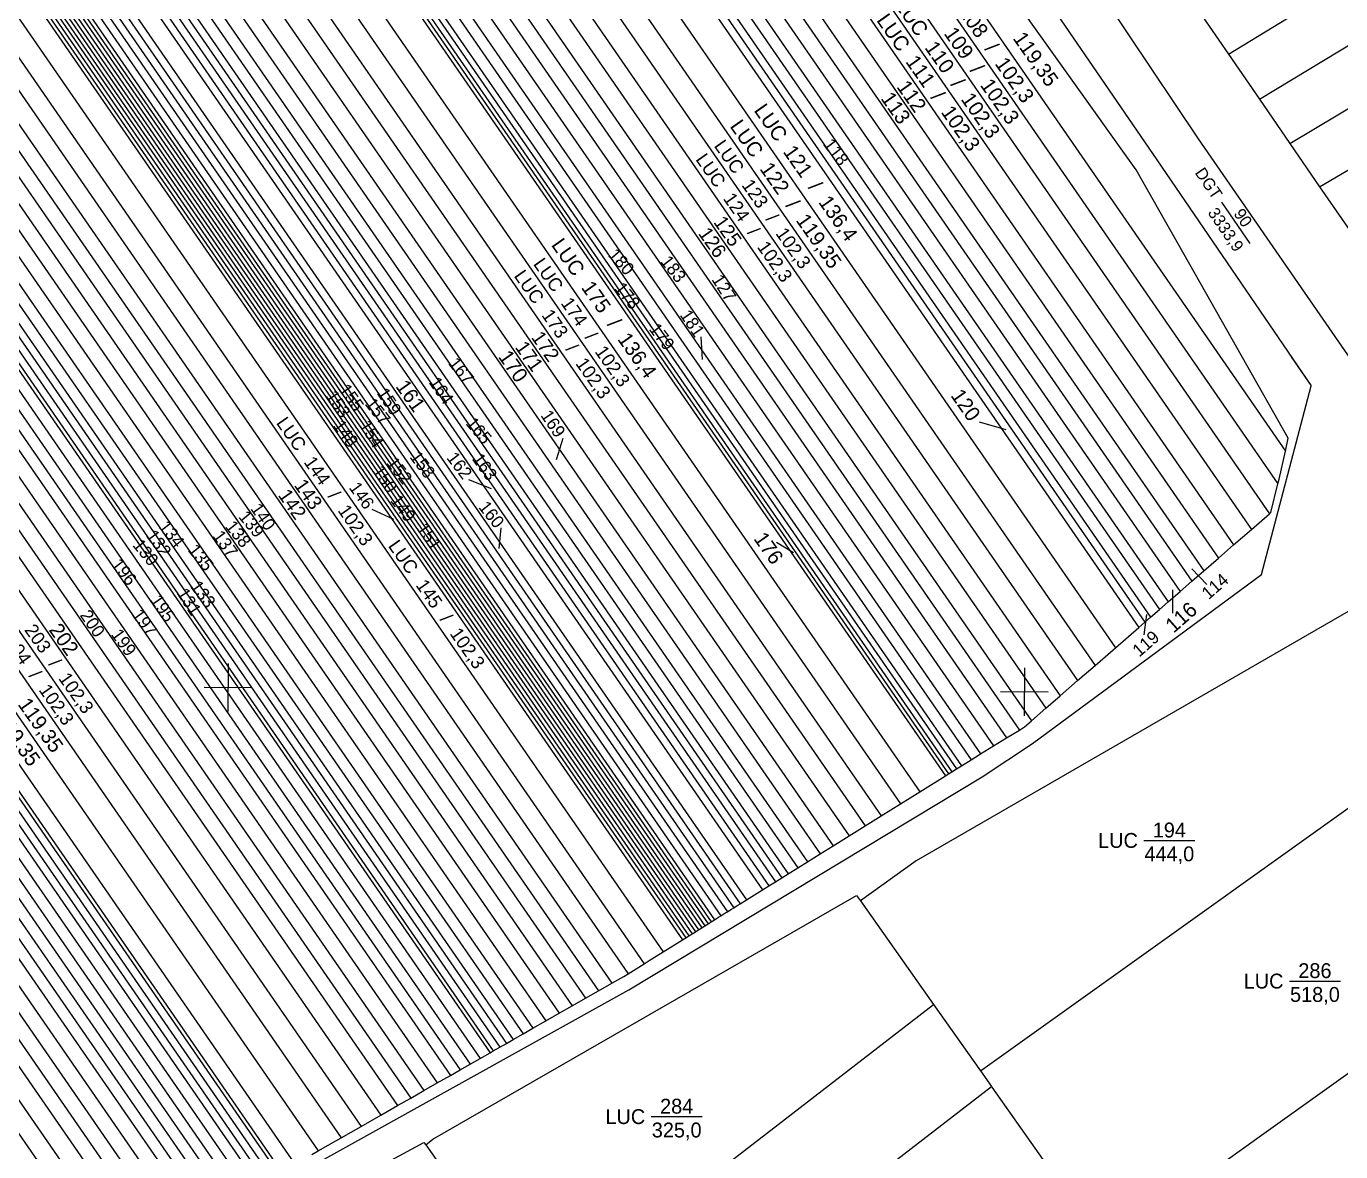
# Model space of a CAD drawing. Header units: metres. Extents: x 591850 to 11787374, y 2319432 to 2388242.
# Drawn here: x 11787070.8 to 11787159.1, y 2387908.8 to 2387984.4 of the extents above; entities that cross this region are included whole.
import ezdxf
from ezdxf.enums import TextEntityAlignment as Align

# ---------------------------------------------------------------- set-up
doc = ezdxf.new("R2010")
doc.units = ezdxf.units.M
for name, color, linetype in [('FeatureAttribs', 7, 'Continuous'), ('Level 10', 7, 'Continuous'), ('Level 13', 7, 'Continuous'), ('Level 22', 7, 'Continuous'), ('Level 6', 7, 'Continuous'), ('Level 63', 7, 'Continuous')]:
    doc.layers.add(name, color=color, linetype=linetype)

# ---------------------------------------------------------------- blocks, each defined once
blk = doc.blocks.new('FEATURE')

msp = doc.modelspace()

# ---------------------------------------------------------------- linework, layer by layer
at = {"layer": 'Level 10', "color": 7}
for points in [[(11786971.084, 2388114.699), (11787063.431, 2387982.313), (11787107.463, 2387918.572)], [(11786965.982, 2388111.003), (11787058.008, 2387978.991), (11787101.93, 2387915.41)], [(11787151.569, 2387982.513), (11787216.728, 2388022.212)], [(11787153.649, 2387979.488), (11787219.039, 2388019.002)], [(11787155.696, 2387976.51), (11787221.378, 2388015.751)], [(11787115.188, 2388014.031), (11787155.391, 2387955.835)], [(11787113.781, 2388013.168), (11787154.895, 2387953.652)], [(11787112.404, 2388012.324), (11787154.329, 2387951.634)], [(11787157.697, 2387973.602), (11787223.761, 2388012.439)], [(11787111.041, 2388011.489), (11787153.116, 2387950.583)], [(11787109.684, 2388010.656), (11787151.909, 2387949.532)], [(11787107.434, 2388009.274), (11787149.908, 2387947.789)], [(11787108.558, 2388009.963), (11787150.908, 2387948.658)], [(11787106.537, 2388008.722), (11787149.11, 2387947.096)], [(11787104.745, 2388007.632), (11787147.518, 2387945.715)], [(11787105.641, 2388008.176), (11787148.311, 2387946.407)], [(11787102.968, 2388006.538), (11787145.937, 2387944.337)], [(11787103.412, 2388006.811), (11787146.332, 2387944.68)], [(11787104.077, 2388007.223), (11787146.926, 2387945.195)], [(11787102.524, 2388006.266), (11787145.543, 2387943.994)], [(11787100.752, 2388005.185), (11787143.968, 2387942.627)], [(11787099.21, 2388004.24), (11787142.597, 2387941.434)], [(11787097.893, 2388003.433), (11787141.425, 2387940.418)], [(11787096.589, 2388002.633), (11787140.258, 2387939.403)], [(11787094.405, 2388001.292), (11787138.325, 2387937.715)], [(11787095.491, 2388001.96), (11787139.289, 2387938.559)], [(11787093.537, 2388000.76), (11787137.513, 2387937.101)], [(11787091.796, 2387999.692), (11787135.776, 2387936.041)], [(11787092.67, 2388000.228), (11787136.644, 2387936.572)], [(11787090.285, 2387998.765), (11787134.263, 2387935.103)], [(11787090.935, 2387999.164), (11787134.909, 2387935.508)], [(11787088.549, 2387997.703), (11787132.54, 2387934.023)], [(11787088.767, 2387997.834), (11787132.756, 2387934.157)], [(11787088.984, 2387997.967), (11787132.972, 2387934.291)], [(11787089.309, 2387998.167), (11787133.29, 2387934.501)], [(11787089.634, 2387998.366), (11787133.615, 2387934.701)], [(11787086.814, 2387996.641), (11787130.811, 2387932.952)], [(11787085.513, 2387995.844), (11787129.519, 2387932.142)], [(11787083.129, 2387994.384), (11787127.149, 2387930.662)], [(11787084.212, 2387995.049), (11787128.227, 2387931.334)], [(11787089.943, 2387908.568), (11787090.37, 2387908.814), (11787091.06, 2387909.208), (11787091.927, 2387909.707), (11787093.264, 2387910.469), (11787094.6, 2387911.229), (11787095.71, 2387911.867), (11787096.602, 2387912.37), (11787097.49, 2387912.879), (11787098.377, 2387913.389), (11787099.265, 2387913.896), (11787099.932, 2387914.273), (11787100.597, 2387914.655), (11787101.265, 2387915.03), (11787101.93, 2387915.41), (11787102.151, 2387915.538), (11787102.593, 2387915.793), (11787103.036, 2387916.046), (11787103.482, 2387916.295), (11787104.17, 2387916.692), (11787104.807, 2387917.059), (11787105.693, 2387917.563), (11787106.577, 2387918.07), (11787107.463, 2387918.572), (11787108.347, 2387919.077), (11787109.233, 2387919.58), (11787110.117, 2387920.084), (11787110.915, 2387920.533), (11787111.212, 2387920.727), (11787112.289, 2387921.395), (11787112.623, 2387921.605), (11787113.579, 2387922.202), (11787114.502, 2387922.774), (11787114.874, 2387923.003), (11787115.089, 2387923.137), (11787115.304, 2387923.271), (11787115.52, 2387923.405), (11787115.735, 2387923.539), (11787115.948, 2387923.676), (11787116.161, 2387923.814), (11787116.376, 2387923.948), (11787116.592, 2387924.082), (11787116.807, 2387924.216), (11787117.023, 2387924.35), (11787117.295, 2387924.514), (11787117.454, 2387924.617), (11787117.725, 2387924.791), (11787117.885, 2387924.886), (11787118.047, 2387924.989), (11787118.155, 2387925.058), (11787118.316, 2387925.154), (11787118.477, 2387925.255), (11787118.584, 2387925.325), (11787118.746, 2387925.423), (11787119.174, 2387925.695), (11787120.252, 2387926.366), (11787120.683, 2387926.633), (11787121.116, 2387926.899), (11787121.545, 2387927.171), (11787121.976, 2387927.439), (11787122.623, 2387927.841), (11787123.267, 2387928.247), (11787124.13, 2387928.783), (11787124.99, 2387929.323), (11787126.069, 2387929.993), (11787127.149, 2387930.662), (11787128.227, 2387931.334), (11787129.519, 2387932.142), (11787130.811, 2387932.952), (11787132.54, 2387934.023), (11787132.756, 2387934.157), (11787132.972, 2387934.291), (11787133.29, 2387934.501), (11787133.615, 2387934.701), (11787134.263, 2387935.103), (11787134.909, 2387935.508), (11787135.776, 2387936.041), (11787136.644, 2387936.572), (11787137.513, 2387937.101), (11787137.865, 2387937.32), (11787138.325, 2387937.715), (11787139.289, 2387938.559), (11787140.258, 2387939.403), (11787141.425, 2387940.418), (11787142.597, 2387941.434), (11787143.968, 2387942.627), (11787145.543, 2387943.994), (11787145.937, 2387944.337), (11787146.332, 2387944.68), (11787146.926, 2387945.195), (11787147.518, 2387945.715), (11787148.311, 2387946.407), (11787149.11, 2387947.096), (11787149.908, 2387947.789), (11787150.908, 2387948.658), (11787151.909, 2387949.532), (11787153.116, 2387950.583), (11787154.329, 2387951.634), (11787154.419, 2387951.71), (11787154.895, 2387953.652), (11787154.969, 2387953.95), (11787155.391, 2387955.835), (11787155.581, 2387956.711), (11787149.739, 2387967.026), (11787145.361, 2387974.739), (11787131.233, 2387994.554)], [(11787082.047, 2387993.718), (11787126.069, 2387929.993)], [(11787080.095, 2387992.526), (11787124.13, 2387928.783)], [(11787080.963, 2387993.056), (11787124.99, 2387929.323)], [(11787078.579, 2387991.597), (11787122.623, 2387927.841)], [(11787079.229, 2387991.995), (11787123.267, 2387928.247)], [(11787077.065, 2387990.667), (11787121.116, 2387926.899)], [(11787077.498, 2387990.932), (11787121.545, 2387927.171)], [(11787077.93, 2387991.198), (11787121.976, 2387927.439)], [(11787076.197, 2387990.138), (11787120.252, 2387926.366)], [(11787076.63, 2387990.403), (11787120.683, 2387926.633)], [(11787074.249, 2387988.943), (11787118.316, 2387925.154)], [(11787074.682, 2387989.209), (11787118.746, 2387925.423)], [(11787075.117, 2387989.471), (11787119.174, 2387925.695)], [(11787072.734, 2387988.015), (11787116.807, 2387924.216)], [(11787072.951, 2387988.148), (11787117.023, 2387924.35)], [(11787073.384, 2387988.412), (11787117.454, 2387924.617)], [(11787073.817, 2387988.677), (11787117.885, 2387924.886)], [(11787071.438, 2387987.216), (11787115.52, 2387923.405)], [(11787071.654, 2387987.35), (11787115.735, 2387923.539)], [(11787071.869, 2387987.484), (11787115.948, 2387923.676)], [(11787072.085, 2387987.617), (11787116.161, 2387923.814)], [(11787072.301, 2387987.75), (11787116.376, 2387923.948)], [(11787072.518, 2387987.883), (11787116.592, 2387924.082)], [(11787070.789, 2387986.819), (11787114.874, 2387923.003)], [(11787071.006, 2387986.95), (11787115.089, 2387923.137)], [(11787071.223, 2387987.082), (11787115.304, 2387923.271)], [(11787148.965, 2387986.298), (11787151.569, 2387982.513)], [(11787069.489, 2387986.026), (11787113.579, 2387922.202)], [(11787067.113, 2387984.563), (11787111.212, 2387920.727)], [(11787068.188, 2387985.234), (11787112.289, 2387921.395)], [(11787066.028, 2387983.904), (11787110.117, 2387920.084)], [(11787064.296, 2387982.844), (11787108.347, 2387919.077)], [(11787065.162, 2387983.375), (11787109.233, 2387919.58)], [(11787151.569, 2387982.513), (11787153.649, 2387979.488)], [(11787061.697, 2387981.251), (11787105.693, 2387917.563)], [(11787062.564, 2387981.781), (11787106.577, 2387918.07)], [(11787060.153, 2387980.305), (11787104.17, 2387916.692)], [(11787060.829, 2387980.72), (11787104.807, 2387917.059)], [(11787058.662, 2387979.386), (11787102.593, 2387915.793)], [(11787059.096, 2387979.652), (11787103.036, 2387916.046)], [(11787059.53, 2387979.918), (11787103.482, 2387916.295)], [(11787153.649, 2387979.488), (11787155.696, 2387976.51)], [(11787057.356, 2387978.591), (11787101.265, 2387915.03)], [(11787058.226, 2387979.122), (11787102.151, 2387915.538)], [(11787055.401, 2387977.391), (11787099.265, 2387913.896)], [(11787056.054, 2387977.79), (11787099.932, 2387914.273)], [(11787056.705, 2387978.191), (11787100.597, 2387914.655)], [(11787054.53, 2387976.86), (11787098.377, 2387913.389)], [(11787155.696, 2387976.51), (11787157.697, 2387973.602)], [(11787052.79, 2387975.792), (11787096.602, 2387912.37)], [(11787053.663, 2387976.322), (11787097.49, 2387912.879)], [(11787051.919, 2387975.258), (11787095.71, 2387911.867)], [(11787050.83, 2387974.59), (11787094.6, 2387911.229)], [(11787048.213, 2387972.988), (11787091.927, 2387909.707)], [(11787049.522, 2387973.789), (11787093.264, 2387910.469)], [(11787157.697, 2387973.602), (11787159.72, 2387970.66)], [(11787046.685, 2387972.052), (11787090.37, 2387908.814)], [(11787044.065, 2387970.442), (11787087.69, 2387907.292)], [(11787044.284, 2387970.576), (11787087.912, 2387907.42)], [(11787045.157, 2387971.113), (11787088.806, 2387907.928)], [(11787042.752, 2387969.639), (11787086.351, 2387906.527)], [(11787043.189, 2387969.907), (11787086.797, 2387906.782)], [(11787043.627, 2387970.175), (11787087.245, 2387907.036)], [(11787041.441, 2387968.832), (11787085.011, 2387905.761)], [(11787042.096, 2387969.237), (11787085.682, 2387906.143)], [(11787040.125, 2387968.029), (11787083.672, 2387904.996)], [(11787040.783, 2387968.43), (11787084.342, 2387905.376)], [(11787038.811, 2387967.224), (11787082.33, 2387904.227)], [(11787039.468, 2387967.626), (11787083, 2387904.611)], [(11787037.055, 2387966.15), (11787080.538, 2387903.206)], [(11787037.932, 2387966.688), (11787081.434, 2387903.717)], [(11787035.3, 2387965.075), (11787078.743, 2387902.187)], [(11787036.179, 2387965.611), (11787079.642, 2387902.695)], [(11787034.202, 2387964.402), (11787077.626, 2387901.542)], [(11787033.104, 2387963.727), (11787076.5, 2387900.908)], [(11787162.53, 2387946.733), (11787130.58, 2387928.302), (11787126.831, 2387925.626)], [(11787134.895, 2387914.195), (11787168.397, 2387938.113)], [(11787143.25, 2387902.352), (11787176.802, 2387926.306)], [(11787097.606, 2387909.233), (11787098.091, 2387909.608), (11787126.574, 2387925.991), (11787126.831, 2387925.626)], [(11787126.831, 2387925.626), (11787131.748, 2387918.657)], [(11787105.301, 2387898.329), (11787105.345, 2387898.268), (11787131.748, 2387918.657)], [(11787131.748, 2387918.657), (11787134.895, 2387914.195)], [(11787134.895, 2387914.195), (11787135.635, 2387913.147)], [(11787109.231, 2387892.757), (11787135.635, 2387913.147)], [(11787135.635, 2387913.147), (11787135.669, 2387913.098), (11787139.522, 2387907.636)], [(11787054.957, 2387886.291), (11787057.727, 2387887.796), (11787060.512, 2387889.308), (11787063.311, 2387890.828), (11787068.951, 2387893.891), (11787072.744, 2387895.951), (11787074.65, 2387896.986), (11787076.562, 2387898.025), (11787080.408, 2387900.114), (11787085.254, 2387902.745), (11787089.162, 2387904.868), (11787091.127, 2387905.935), (11787093.099, 2387907.006), (11787097.493, 2387909.393), (11787097.606, 2387909.233), (11787105.301, 2387898.329)]]:
    msp.add_lwpolyline(points, dxfattribs=at)
at = {"layer": 'Level 13', "color": 7}
for points in [[(11787151.103, 2387972.574, 0), (11787153.002, 2387969.794, 0)], [(11787145.879, 2387929.68, 0), (11787149.307, 2387929.68, 0)], [(11787155.665, 2387920.231, 0), (11787159.092, 2387920.231, 0)], [(11787112.764, 2387911.123, 0), (11787116.192, 2387911.123, 0)]]:
    msp.add_polyline3d(points, dxfattribs=at)
at = {"layer": 'Level 13', "color": 2}
for points in [[(11787095.477, 2387951.25, 0), (11787094.016, 2387951.913, 0)], [(11787102.539, 2387949.288, 0), (11787102.685, 2387950.688, 0)]]:
    msp.add_polyline3d(points, dxfattribs=at)
at = {"layer": 'Level 13', "color": 1}
msp.add_polyline3d([(11787122.338, 2387949.014, 0), (11787121.19, 2387949.697, 0)], dxfattribs=at)
at = {"layer": 'Level 22', "color": 7}
for points in [[(11787130.801, 2388004.79, 0), (11787149.53, 2387976.825, 0)], [(11787130.801, 2388004.79, 0), (11787149.53, 2387976.825, 0)], [(11787130.801, 2388004.79, 0), (11787149.53, 2387976.825, 0)], [(11787127.926, 2388002.866, 0), (11787146.758, 2387975.42, 0)], [(11787127.926, 2388002.866, 0), (11787146.758, 2387975.42, 0)], [(11787127.926, 2388002.866, 0), (11787146.758, 2387975.42, 0)], [(11787149.53, 2387976.825, 0), (11787160.629, 2387960.776, 0)], [(11787149.53, 2387976.825, 0), (11787160.629, 2387960.776, 0)], [(11787149.53, 2387976.825, 0), (11787160.629, 2387960.776, 0)], [(11787146.758, 2387975.42, 0), (11787157.12, 2387960.216, 0)], [(11787146.758, 2387975.42, 0), (11787157.12, 2387960.216, 0)], [(11787146.758, 2387975.42, 0), (11787157.12, 2387960.216, 0)], [(11787155.787, 2387962.172, 0), (11787157.12, 2387960.216, 0)], [(11787155.787, 2387962.172, 0), (11787157.12, 2387960.216, 0)], [(11787153.794, 2387947.553, 0), (11787157.12, 2387960.216, 0)], [(11787153.794, 2387947.553, 0), (11787157.12, 2387960.216, 0)], [(11787153.794, 2387947.553, 0), (11787157.12, 2387960.216, 0)], [(11787153.794, 2387947.553, 0), (11787157.12, 2387960.216, 0)], [(11787153.794, 2387947.553, 0), (11787157.12, 2387960.216, 0)], [(11787138.402, 2387936.192, 0), (11787153.794, 2387947.553, 0)], [(11787138.402, 2387936.192, 0), (11787153.794, 2387947.553, 0)], [(11787138.402, 2387936.192, 0), (11787153.794, 2387947.553, 0)], [(11787138.402, 2387936.192, 0), (11787153.794, 2387947.553, 0)], [(11787135.001, 2387933.955, 0), (11787138.402, 2387936.192, 0)], [(11787135.001, 2387933.955, 0), (11787138.402, 2387936.192, 0)], [(11787135.001, 2387933.955, 0), (11787138.402, 2387936.192, 0)], [(11787135.001, 2387933.955, 0), (11787138.402, 2387936.192, 0)], [(11787111.254, 2387919.636, 0), (11787135.001, 2387933.955, 0)], [(11787111.254, 2387919.636, 0), (11787135.001, 2387933.955, 0)], [(11787111.254, 2387919.636, 0), (11787135.001, 2387933.955, 0)], [(11787111.254, 2387919.636, 0), (11787135.001, 2387933.955, 0)], [(11787075.438, 2387899.741, 0), (11787111.254, 2387919.636, 0)], [(11787075.438, 2387899.741, 0), (11787111.254, 2387919.636, 0)], [(11787075.438, 2387899.741, 0), (11787111.254, 2387919.636, 0)], [(11787075.438, 2387899.741, 0), (11787111.254, 2387919.636, 0)]]:
    msp.add_polyline3d(points, dxfattribs=at)
at = {"layer": 'Level 6', "color": 1}
for points in [[(11787116.223, 2387962.001, 0), (11787116.133, 2387963.521, 0)], [(11787136.635, 2387957.26, 0), (11787134.84, 2387957.793, 0)], [(11787106.409, 2387955.276, 0), (11787106.845, 2387956.701, 0)], [(11787102.034, 2387953.296, 0), (11787100.499, 2387953.912, 0)], [(11787149.102, 2387947.939, 0), (11787150.121, 2387946.888, 0)], [(11787147.804, 2387946.523, 0), (11787147.796, 2387944.954, 0)], [(11787146.057, 2387944.861, 0), (11787145.873, 2387943.501, 0)]]:
    msp.add_polyline3d(points, dxfattribs=at)
at = {"layer": 'Level 63', "color": 7}
for points in [[(11787084.333, 2387941.58, 0), (11787084.315, 2387938.35, 0)], [(11787137.855, 2387941.283, 0), (11787137.837, 2387938.053, 0)], [(11787082.719, 2387939.974, 0), (11787085.93, 2387939.956, 0)], [(11787136.24, 2387939.677, 0), (11787139.452, 2387939.659, 0)]]:
    msp.add_polyline3d(points, dxfattribs=at)

# ---------------------------------------------------------------- block references
at = {"layer": 'FeatureAttribs'}
ref = msp.add_blockref('FEATURE', (11787131.047, 2387983.905), dxfattribs=at)
ref.add_attrib('NAME', 'LUC', dxfattribs={"color": 3, "height": 1, "rotation": 305.1}).set_placement((11787131.047, 2387983.905), align=Align.MIDDLE_RIGHT)
ref = msp.add_blockref('FEATURE', (11787134.439, 2387984.714), dxfattribs=at)
ref.add_attrib('NAME', '108', dxfattribs={"color": 1, "height": 1, "rotation": 305.1}).set_placement((11787134.439, 2387984.714), align=Align.MIDDLE_CENTER)
ref = msp.add_blockref('FEATURE', (11787129.818, 2387982.883), dxfattribs=at)
ref.add_attrib('NAME', 'LUC', dxfattribs={"color": 3, "height": 1, "rotation": 305.1}).set_placement((11787129.818, 2387982.883), align=Align.MIDDLE_RIGHT)
ref = msp.add_blockref('FEATURE', (11787133.453, 2387983.272), dxfattribs=at)
ref.add_attrib('NAME', '109', dxfattribs={"color": 1, "height": 1, "rotation": 305.1}).set_placement((11787133.453, 2387983.272), align=Align.MIDDLE_CENTER)
ref = msp.add_blockref('FEATURE', (11787137.448, 2387983.862), dxfattribs=at)
ref.add_attrib('NAME', '119,35', dxfattribs={"color": 1, "height": 1, "rotation": 305.1}).set_placement((11787137.448, 2387983.862), align=Align.MIDDLE_LEFT)
ref = msp.add_blockref('FEATURE', (11787132.158, 2387982.325), dxfattribs=at)
ref.add_attrib('NAME', '110', dxfattribs={"color": 1, "height": 1, "rotation": 305.1}).set_placement((11787132.158, 2387982.325), align=Align.MIDDLE_CENTER)
ref = msp.add_blockref('FEATURE', (11787135.552, 2387983.132), dxfattribs=at)
ref.add_attrib('NAME', '/', dxfattribs={"color": 7, "height": 1, "rotation": 305.1}).set_placement((11787135.552, 2387983.132), align=Align.MIDDLE_LEFT)
ref = msp.add_blockref('FEATURE', (11787130.874, 2387981.381), dxfattribs=at)
ref.add_attrib('NAME', '111', dxfattribs={"color": 1, "height": 1, "rotation": 305.1}).set_placement((11787130.874, 2387981.381), align=Align.MIDDLE_CENTER)
ref = msp.add_blockref('FEATURE', (11787136.236, 2387982.159), dxfattribs=at)
ref.add_attrib('NAME', '102,3', dxfattribs={"color": 1, "height": 1, "rotation": 305.1}).set_placement((11787136.236, 2387982.159), align=Align.MIDDLE_LEFT)
ref = msp.add_blockref('FEATURE', (11787134.566, 2387981.69), dxfattribs=at)
ref.add_attrib('NAME', '/', dxfattribs={"color": 7, "height": 1, "rotation": 305.1}).set_placement((11787134.566, 2387981.69), align=Align.MIDDLE_LEFT)
ref = msp.add_blockref('FEATURE', (11787130.274, 2387979.689), dxfattribs=at)
ref.add_attrib('NAME', '112', dxfattribs={"color": 1, "height": 1, "rotation": 305.1}).set_placement((11787130.274, 2387979.689), align=Align.MIDDLE_CENTER)
ref = msp.add_blockref('FEATURE', (11787133.269, 2387980.745), dxfattribs=at)
ref.add_attrib('NAME', '/', dxfattribs={"color": 7, "height": 1, "rotation": 305.1}).set_placement((11787133.269, 2387980.745), align=Align.MIDDLE_LEFT)
ref = msp.add_blockref('FEATURE', (11787135.249, 2387980.718), dxfattribs=at)
ref.add_attrib('NAME', '102,3', dxfattribs={"color": 1, "height": 1, "rotation": 305.1}).set_placement((11787135.249, 2387980.718), align=Align.MIDDLE_LEFT)
ref = msp.add_blockref('FEATURE', (11787121.58, 2387976.832), dxfattribs=at)
ref.add_attrib('NAME', 'LUC', dxfattribs={"color": 3, "height": 1, "rotation": 305.1}).set_placement((11787121.58, 2387976.832), align=Align.MIDDLE_RIGHT)
ref = msp.add_blockref('FEATURE', (11787129.21, 2387978.908), dxfattribs=at)
ref.add_attrib('NAME', '113', dxfattribs={"color": 1, "height": 1, "rotation": 305.1}).set_placement((11787129.21, 2387978.908), align=Align.MIDDLE_CENTER)
ref = msp.add_blockref('FEATURE', (11787131.93, 2387979.878), dxfattribs=at)
ref.add_attrib('NAME', '/', dxfattribs={"color": 7, "height": 1, "rotation": 305.1}).set_placement((11787131.93, 2387979.878), align=Align.MIDDLE_LEFT)
ref = msp.add_blockref('FEATURE', (11787133.952, 2387979.772), dxfattribs=at)
ref.add_attrib('NAME', '102,3', dxfattribs={"color": 1, "height": 1, "rotation": 305.1}).set_placement((11787133.952, 2387979.772), align=Align.MIDDLE_LEFT)
ref = msp.add_blockref('FEATURE', (11787132.614, 2387978.906), dxfattribs=at)
ref.add_attrib('NAME', '102,3', dxfattribs={"color": 1, "height": 1, "rotation": 305.1}).set_placement((11787132.614, 2387978.906), align=Align.MIDDLE_LEFT)
ref = msp.add_blockref('FEATURE', (11787119.962, 2387975.761), dxfattribs=at)
ref.add_attrib('NAME', 'LUC', dxfattribs={"color": 3, "height": 1, "rotation": 305.1}).set_placement((11787119.962, 2387975.761), align=Align.MIDDLE_RIGHT)
ref = msp.add_blockref('FEATURE', (11787118.703, 2387974.64), dxfattribs=at)
ref.add_attrib('NAME', 'LUC', dxfattribs={"color": 3, "height": 0.9, "rotation": 305.1}).set_placement((11787118.703, 2387974.64), align=Align.MIDDLE_RIGHT)
ref = msp.add_blockref('FEATURE', (11787125.2, 2387975.949), dxfattribs=at)
ref.add_attrib('NAME', '118', dxfattribs={"color": 2, "height": 0.85, "rotation": 307.3}).set_placement((11787125.2, 2387975.949), align=Align.MIDDLE_CENTER)
ref = msp.add_blockref('FEATURE', (11787117.465, 2387973.728), dxfattribs=at)
ref.add_attrib('NAME', 'LUC', dxfattribs={"color": 3, "height": 0.9, "rotation": 305.1}).set_placement((11787117.465, 2387973.728), align=Align.MIDDLE_RIGHT)
ref = msp.add_blockref('FEATURE', (11787122.636, 2387975.329), dxfattribs=at)
ref.add_attrib('NAME', '121', dxfattribs={"color": 1, "height": 1, "rotation": 305.1}).set_placement((11787122.636, 2387975.329), align=Align.MIDDLE_CENTER)
ref = msp.add_blockref('FEATURE', (11787121.071, 2387974.184), dxfattribs=at)
ref.add_attrib('NAME', '122', dxfattribs={"color": 1, "height": 1, "rotation": 305.1}).set_placement((11787121.071, 2387974.184), align=Align.MIDDLE_CENTER)
ref = msp.add_blockref('FEATURE', (11787150.877, 2387972.904), dxfattribs=at)
ref.add_attrib('NAME', 'DGT', dxfattribs={"color": 3, "height": 0.8, "rotation": 304.3}).set_placement((11787150.877, 2387972.904), align=Align.MIDDLE_RIGHT)
ref = msp.add_blockref('FEATURE', (11787119.75, 2387973.151), dxfattribs=at)
ref.add_attrib('NAME', '123', dxfattribs={"color": 1, "height": 0.9, "rotation": 305.1}).set_placement((11787119.75, 2387973.151), align=Align.MIDDLE_CENTER)
ref = msp.add_blockref('FEATURE', (11787123.693, 2387973.827), dxfattribs=at)
ref.add_attrib('NAME', '/', dxfattribs={"color": 7, "height": 1, "rotation": 305.1}).set_placement((11787123.693, 2387973.827), align=Align.MIDDLE_LEFT)
ref = msp.add_blockref('FEATURE', (11787118.51, 2387972.241), dxfattribs=at)
ref.add_attrib('NAME', '124', dxfattribs={"color": 1, "height": 0.9, "rotation": 305.1}).set_placement((11787118.51, 2387972.241), align=Align.MIDDLE_CENTER)
ref = msp.add_blockref('FEATURE', (11787122.18, 2387972.607), dxfattribs=at)
ref.add_attrib('NAME', '/', dxfattribs={"color": 7, "height": 1, "rotation": 305.1}).set_placement((11787122.18, 2387972.607), align=Align.MIDDLE_LEFT)
ref = msp.add_blockref('FEATURE', (11787124.376, 2387972.855), dxfattribs=at)
ref.add_attrib('NAME', '136,4', dxfattribs={"color": 1, "height": 1, "rotation": 305.1}).set_placement((11787124.376, 2387972.855), align=Align.MIDDLE_LEFT)
ref = msp.add_blockref('FEATURE', (11787151.722, 2387970.958), dxfattribs=at)
ref.add_attrib('NAME', '3333,9', dxfattribs={"color": 1, "height": 0.8, "rotation": 304.3}).set_placement((11787151.722, 2387970.958), align=Align.TOP_CENTER)
ref = msp.add_blockref('FEATURE', (11787152.218, 2387971.297), dxfattribs=at)
ref.add_attrib('NAME', '90', dxfattribs={"color": 1, "height": 0.8, "rotation": 304.3}).set_placement((11787152.218, 2387971.297), align=Align.CENTER)
ref = msp.add_blockref('FEATURE', (11787117.915, 2387970.626), dxfattribs=at)
ref.add_attrib('NAME', '125', dxfattribs={"color": 1, "height": 0.95, "rotation": 305.1}).set_placement((11787117.915, 2387970.626), align=Align.MIDDLE_CENTER)
ref = msp.add_blockref('FEATURE', (11787120.797, 2387971.662), dxfattribs=at)
ref.add_attrib('NAME', '/', dxfattribs={"color": 7, "height": 0.9, "rotation": 305.1}).set_placement((11787120.797, 2387971.662), align=Align.MIDDLE_LEFT)
ref = msp.add_blockref('FEATURE', (11787122.863, 2387971.634), dxfattribs=at)
ref.add_attrib('NAME', '119,35', dxfattribs={"color": 1, "height": 1, "rotation": 305.1}).set_placement((11787122.863, 2387971.634), align=Align.MIDDLE_LEFT)
ref = msp.add_blockref('FEATURE', (11787116.887, 2387969.868), dxfattribs=at)
ref.add_attrib('NAME', '126', dxfattribs={"color": 1, "height": 0.95, "rotation": 305.1}).set_placement((11787116.887, 2387969.868), align=Align.MIDDLE_CENTER)
ref = msp.add_blockref('FEATURE', (11787119.556, 2387970.754), dxfattribs=at)
ref.add_attrib('NAME', '/', dxfattribs={"color": 7, "height": 0.9, "rotation": 305.1}).set_placement((11787119.556, 2387970.754), align=Align.MIDDLE_LEFT)
ref = msp.add_blockref('FEATURE', (11787121.458, 2387970.722), dxfattribs=at)
ref.add_attrib('NAME', '102,3', dxfattribs={"color": 1, "height": 0.9, "rotation": 305.1}).set_placement((11787121.458, 2387970.722), align=Align.MIDDLE_LEFT)
ref = msp.add_blockref('FEATURE', (11787107.958, 2387967.792), dxfattribs=at)
ref.add_attrib('NAME', 'LUC', dxfattribs={"color": 3, "height": 1, "rotation": 305.1}).set_placement((11787107.958, 2387967.792), align=Align.MIDDLE_RIGHT)
ref = msp.add_blockref('FEATURE', (11787120.217, 2387969.813), dxfattribs=at)
ref.add_attrib('NAME', '102,3', dxfattribs={"color": 1, "height": 0.9, "rotation": 305.1}).set_placement((11787120.217, 2387969.813), align=Align.MIDDLE_LEFT)
ref = msp.add_blockref('FEATURE', (11787106.553, 2387966.7), dxfattribs=at)
ref.add_attrib('NAME', 'LUC', dxfattribs={"color": 3, "height": 0.9, "rotation": 305.1}).set_placement((11787106.553, 2387966.7), align=Align.MIDDLE_RIGHT)
ref = msp.add_blockref('FEATURE', (11787110.763, 2387968.572), dxfattribs=at)
ref.add_attrib('NAME', '180', dxfattribs={"color": 2, "height": 0.85, "rotation": 311.3}).set_placement((11787110.763, 2387968.572), align=Align.MIDDLE_CENTER)
ref = msp.add_blockref('FEATURE', (11787114.259, 2387968.085), dxfattribs=at)
ref.add_attrib('NAME', '183', dxfattribs={"color": 2, "height": 0.85, "rotation": 307.8}).set_placement((11787114.259, 2387968.085), align=Align.MIDDLE_CENTER)
ref = msp.add_blockref('FEATURE', (11787105.255, 2387965.901), dxfattribs=at)
ref.add_attrib('NAME', 'LUC', dxfattribs={"color": 3, "height": 0.9, "rotation": 305.1}).set_placement((11787105.255, 2387965.901), align=Align.MIDDLE_RIGHT)
ref = msp.add_blockref('FEATURE', (11787117.664, 2387966.804), dxfattribs=at)
ref.add_attrib('NAME', '127', dxfattribs={"color": 2, "height": 0.85, "rotation": 302.6}).set_placement((11787117.664, 2387966.804), align=Align.MIDDLE_CENTER)
ref = msp.add_blockref('FEATURE', (11787109.072, 2387966.208), dxfattribs=at)
ref.add_attrib('NAME', '175', dxfattribs={"color": 1, "height": 1, "rotation": 305.1}).set_placement((11787109.072, 2387966.208), align=Align.MIDDLE_CENTER)
ref = msp.add_blockref('FEATURE', (11787111.173, 2387966.289), dxfattribs=at)
ref.add_attrib('NAME', '178', dxfattribs={"color": 2, "height": 0.85, "rotation": 308.9}).set_placement((11787111.173, 2387966.289), align=Align.MIDDLE_CENTER)
ref = msp.add_blockref('FEATURE', (11787107.599, 2387965.213), dxfattribs=at)
ref.add_attrib('NAME', '174', dxfattribs={"color": 1, "height": 0.9, "rotation": 305.1}).set_placement((11787107.599, 2387965.213), align=Align.MIDDLE_CENTER)
ref = msp.add_blockref('FEATURE', (11787106.302, 2387964.412), dxfattribs=at)
ref.add_attrib('NAME', '173', dxfattribs={"color": 1, "height": 0.9, "rotation": 305.1}).set_placement((11787106.302, 2387964.412), align=Align.MIDDLE_CENTER)
ref = msp.add_blockref('FEATURE', (11787115.534, 2387964.435), dxfattribs=at)
ref.add_attrib('NAME', '181', dxfattribs={"color": 2, "height": 0.85, "rotation": 303.8}).set_placement((11787115.534, 2387964.435), align=Align.MIDDLE_CENTER)
ref = msp.add_blockref('FEATURE', (11787110.186, 2387964.623), dxfattribs=at)
ref.add_attrib('NAME', '/', dxfattribs={"color": 7, "height": 1, "rotation": 305.1}).set_placement((11787110.186, 2387964.623), align=Align.MIDDLE_LEFT)
ref = msp.add_blockref('FEATURE', (11787113.488, 2387963.536), dxfattribs=at)
ref.add_attrib('NAME', '179', dxfattribs={"color": 2, "height": 0.85, "rotation": 307.5}).set_placement((11787113.488, 2387963.536), align=Align.MIDDLE_CENTER)
ref = msp.add_blockref('FEATURE', (11787105.659, 2387962.887), dxfattribs=at)
ref.add_attrib('NAME', '172', dxfattribs={"color": 1, "height": 0.95, "rotation": 305.1}).set_placement((11787105.659, 2387962.887), align=Align.MIDDLE_CENTER)
ref = msp.add_blockref('FEATURE', (11787108.645, 2387963.726), dxfattribs=at)
ref.add_attrib('NAME', '/', dxfattribs={"color": 7, "height": 0.9, "rotation": 305.1}).set_placement((11787108.645, 2387963.726), align=Align.MIDDLE_LEFT)
ref = msp.add_blockref('FEATURE', (11787110.87, 2387963.65), dxfattribs=at)
ref.add_attrib('NAME', '136,4', dxfattribs={"color": 1, "height": 1, "rotation": 305.1}).set_placement((11787110.87, 2387963.65), align=Align.MIDDLE_LEFT)
ref = msp.add_blockref('FEATURE', (11787103.496, 2387961.553), dxfattribs=at)
ref.add_attrib('NAME', '170', dxfattribs={"color": 1, "height": 1, "rotation": 305.1}).set_placement((11787103.496, 2387961.553), align=Align.MIDDLE_CENTER)
ref = msp.add_blockref('FEATURE', (11787104.578, 2387962.219), dxfattribs=at)
ref.add_attrib('NAME', '171', dxfattribs={"color": 1, "height": 0.95, "rotation": 305.1}).set_placement((11787104.578, 2387962.219), align=Align.MIDDLE_CENTER)
ref = msp.add_blockref('FEATURE', (11787107.349, 2387962.923), dxfattribs=at)
ref.add_attrib('NAME', '/', dxfattribs={"color": 7, "height": 0.9, "rotation": 305.1}).set_placement((11787107.349, 2387962.923), align=Align.MIDDLE_LEFT)
ref = msp.add_blockref('FEATURE', (11787109.306, 2387962.785), dxfattribs=at)
ref.add_attrib('NAME', '102,3', dxfattribs={"color": 1, "height": 0.9, "rotation": 305.1}).set_placement((11787109.306, 2387962.785), align=Align.MIDDLE_LEFT)
ref = msp.add_blockref('FEATURE', (11787100.003, 2387961.243), dxfattribs=at)
ref.add_attrib('NAME', '167', dxfattribs={"color": 2, "height": 0.85, "rotation": 308.1}).set_placement((11787100.003, 2387961.243), align=Align.MIDDLE_CENTER)
ref = msp.add_blockref('FEATURE', (11787108.01, 2387961.982), dxfattribs=at)
ref.add_attrib('NAME', '102,3', dxfattribs={"color": 1, "height": 0.9, "rotation": 305.1}).set_placement((11787108.01, 2387961.982), align=Align.MIDDLE_LEFT)
ref = msp.add_blockref('FEATURE', (11787098.668, 2387959.915), dxfattribs=at)
ref.add_attrib('NAME', '164', dxfattribs={"color": 2, "height": 0.85, "rotation": 304.4}).set_placement((11787098.668, 2387959.915), align=Align.MIDDLE_CENTER)
ref = msp.add_blockref('FEATURE', (11787091.732, 2387959.006), dxfattribs=at)
ref.add_attrib('NAME', '153', dxfattribs={"color": 2, "height": 0.85, "rotation": 303.8}).set_placement((11787091.732, 2387959.006), align=Align.MIDDLE_CENTER)
ref = msp.add_blockref('FEATURE', (11787092.627, 2387959.447), dxfattribs=at)
ref.add_attrib('NAME', '155', dxfattribs={"color": 2, "height": 0.85, "rotation": 305.7}).set_placement((11787092.627, 2387959.447), align=Align.MIDDLE_CENTER)
ref = msp.add_blockref('FEATURE', (11787095.161, 2387959.18), dxfattribs=at)
ref.add_attrib('NAME', '159', dxfattribs={"color": 2, "height": 0.85, "rotation": 303.2}).set_placement((11787095.161, 2387959.18), align=Align.MIDDLE_CENTER)
ref = msp.add_blockref('FEATURE', (11787096.593, 2387959.564), dxfattribs=at)
ref.add_attrib('NAME', '161', dxfattribs={"color": 1, "height": 1, "rotation": 305.1}).set_placement((11787096.593, 2387959.564), align=Align.MIDDLE_CENTER)
ref = msp.add_blockref('FEATURE', (11787133.909, 2387958.947), dxfattribs=at)
ref.add_attrib('NAME', '120', dxfattribs={"color": 1, "height": 1, "rotation": 305.1}).set_placement((11787133.909, 2387958.947), align=Align.MIDDLE_CENTER)
ref = msp.add_blockref('FEATURE', (11787094.391, 2387958.516), dxfattribs=at)
ref.add_attrib('NAME', '157', dxfattribs={"color": 2, "height": 0.85, "rotation": 307.7}).set_placement((11787094.391, 2387958.516), align=Align.MIDDLE_CENTER)
ref = msp.add_blockref('FEATURE', (11787089.275, 2387956.021), dxfattribs=at)
ref.add_attrib('NAME', 'LUC', dxfattribs={"color": 3, "height": 0.9, "rotation": 305.1}).set_placement((11787089.275, 2387956.021), align=Align.MIDDLE_RIGHT)
ref = msp.add_blockref('FEATURE', (11787101.186, 2387957.222), dxfattribs=at)
ref.add_attrib('NAME', '165', dxfattribs={"color": 2, "height": 0.85, "rotation": 309.6}).set_placement((11787101.186, 2387957.222), align=Align.MIDDLE_CENTER)
ref = msp.add_blockref('FEATURE', (11787106.177, 2387957.69), dxfattribs=at)
ref.add_attrib('NAME', '169', dxfattribs={"color": 2, "height": 0.85, "rotation": 303.7}).set_placement((11787106.177, 2387957.69), align=Align.MIDDLE_CENTER)
ref = msp.add_blockref('FEATURE', (11787092.239, 2387957.031), dxfattribs=at)
ref.add_attrib('NAME', '148', dxfattribs={"color": 2, "height": 0.85, "rotation": 305.4}).set_placement((11787092.239, 2387957.031), align=Align.MIDDLE_CENTER)
ref = msp.add_blockref('FEATURE', (11787093.974, 2387957.003), dxfattribs=at)
ref.add_attrib('NAME', '154', dxfattribs={"color": 2, "height": 0.85, "rotation": 301.8}).set_placement((11787093.974, 2387957.003), align=Align.MIDDLE_CENTER)
ref = msp.add_blockref('FEATURE', (11787090.32, 2387954.534), dxfattribs=at)
ref.add_attrib('NAME', '144', dxfattribs={"color": 1, "height": 0.9, "rotation": 305.1}).set_placement((11787090.32, 2387954.534), align=Align.MIDDLE_CENTER)
ref = msp.add_blockref('FEATURE', (11787095.845, 2387954.54), dxfattribs=at)
ref.add_attrib('NAME', '152', dxfattribs={"color": 2, "height": 0.85, "rotation": 307.5}).set_placement((11787095.845, 2387954.54), align=Align.MIDDLE_CENTER)
ref = msp.add_blockref('FEATURE', (11787097.399, 2387954.937), dxfattribs=at)
ref.add_attrib('NAME', '158', dxfattribs={"color": 2, "height": 0.85, "rotation": 306.8}).set_placement((11787097.399, 2387954.937), align=Align.MIDDLE_CENTER)
ref = msp.add_blockref('FEATURE', (11787099.882, 2387954.878), dxfattribs=at)
ref.add_attrib('NAME', '162', dxfattribs={"color": 2, "height": 0.85, "rotation": 307.2}).set_placement((11787099.882, 2387954.878), align=Align.MIDDLE_CENTER)
ref = msp.add_blockref('FEATURE', (11787101.577, 2387954.793), dxfattribs=at)
ref.add_attrib('NAME', '163', dxfattribs={"color": 2, "height": 0.85, "rotation": 305.5}).set_placement((11787101.577, 2387954.793), align=Align.MIDDLE_CENTER)
ref = msp.add_blockref('FEATURE', (11787094.877, 2387953.969), dxfattribs=at)
ref.add_attrib('NAME', '150', dxfattribs={"color": 2, "height": 0.85, "rotation": 304}).set_placement((11787094.877, 2387953.969), align=Align.MIDDLE_CENTER)
ref = msp.add_blockref('FEATURE', (11787089.72, 2387952.952), dxfattribs=at)
ref.add_attrib('NAME', '143', dxfattribs={"color": 1, "height": 0.95, "rotation": 305.1}).set_placement((11787089.72, 2387952.952), align=Align.MIDDLE_CENTER)
ref = msp.add_blockref('FEATURE', (11787093.309, 2387952.865), dxfattribs=at)
ref.add_attrib('NAME', '146', dxfattribs={"color": 2, "height": 0.85, "rotation": 305.7}).set_placement((11787093.309, 2387952.865), align=Align.MIDDLE_CENTER)
ref = msp.add_blockref('FEATURE', (11787088.643, 2387952.282), dxfattribs=at)
ref.add_attrib('NAME', '142', dxfattribs={"color": 1, "height": 0.95, "rotation": 305.1}).set_placement((11787088.643, 2387952.282), align=Align.MIDDLE_CENTER)
ref = msp.add_blockref('FEATURE', (11787091.366, 2387953.047), dxfattribs=at)
ref.add_attrib('NAME', '/', dxfattribs={"color": 7, "height": 0.9, "rotation": 305.1}).set_placement((11787091.366, 2387953.047), align=Align.MIDDLE_LEFT)
ref = msp.add_blockref('FEATURE', (11787096.09, 2387952.008), dxfattribs=at)
ref.add_attrib('NAME', '149', dxfattribs={"color": 2, "height": 0.85, "rotation": 306.4}).set_placement((11787096.09, 2387952.008), align=Align.MIDDLE_CENTER)
ref = msp.add_blockref('FEATURE', (11787085.907, 2387950.95), dxfattribs=at)
ref.add_attrib('NAME', '139', dxfattribs={"color": 2, "height": 0.85, "rotation": 309.4}).set_placement((11787085.907, 2387950.95), align=Align.MIDDLE_CENTER)
ref = msp.add_blockref('FEATURE', (11787086.686, 2387951.436), dxfattribs=at)
ref.add_attrib('NAME', '140', dxfattribs={"color": 2, "height": 0.85, "rotation": 304.9}).set_placement((11787086.686, 2387951.436), align=Align.MIDDLE_CENTER)
ref = msp.add_blockref('FEATURE', (11787092.027, 2387952.106), dxfattribs=at)
ref.add_attrib('NAME', '102,3', dxfattribs={"color": 1, "height": 0.9, "rotation": 305.1}).set_placement((11787092.027, 2387952.106), align=Align.MIDDLE_LEFT)
ref = msp.add_blockref('FEATURE', (11787102.033, 2387951.586), dxfattribs=at)
ref.add_attrib('NAME', '160', dxfattribs={"color": 2, "height": 0.85, "rotation": 308.4}).set_placement((11787102.033, 2387951.586), align=Align.MIDDLE_CENTER)
ref = msp.add_blockref('FEATURE', (11787080.536, 2387950.275), dxfattribs=at)
ref.add_attrib('NAME', '134', dxfattribs={"color": 2, "height": 0.85, "rotation": 308.1}).set_placement((11787080.536, 2387950.275), align=Align.MIDDLE_CENTER)
ref = msp.add_blockref('FEATURE', (11787085.005, 2387950.279), dxfattribs=at)
ref.add_attrib('NAME', '138', dxfattribs={"color": 2, "height": 0.85, "rotation": 308.5}).set_placement((11787085.005, 2387950.279), align=Align.MIDDLE_CENTER)
ref = msp.add_blockref('FEATURE', (11787097.852, 2387950.107), dxfattribs=at)
ref.add_attrib('NAME', '151', dxfattribs={"color": 2, "height": 0.85, "rotation": 304}).set_placement((11787097.852, 2387950.107), align=Align.MIDDLE_CENTER)
ref = msp.add_blockref('FEATURE', (11787079.67, 2387949.644), dxfattribs=at)
ref.add_attrib('NAME', '132', dxfattribs={"color": 2, "height": 0.85, "rotation": 306.1}).set_placement((11787079.67, 2387949.644), align=Align.MIDDLE_CENTER)
ref = msp.add_blockref('FEATURE', (11787084.144, 2387949.615), dxfattribs=at)
ref.add_attrib('NAME', '137', dxfattribs={"color": 2, "height": 0.85, "rotation": 306.2}).set_placement((11787084.144, 2387949.615), align=Align.MIDDLE_CENTER)
ref = msp.add_blockref('FEATURE', (11787120.663, 2387949.329), dxfattribs=at)
ref.add_attrib('NAME', '176', dxfattribs={"color": 1, "height": 1, "rotation": 305.1}).set_placement((11787120.663, 2387949.329), align=Align.MIDDLE_CENTER)
ref = msp.add_blockref('FEATURE', (11787078.79, 2387949.041), dxfattribs=at)
ref.add_attrib('NAME', '130', dxfattribs={"color": 2, "height": 0.85, "rotation": 309.3}).set_placement((11787078.79, 2387949.041), align=Align.MIDDLE_CENTER)
ref = msp.add_blockref('FEATURE', (11787082.505, 2387948.701), dxfattribs=at)
ref.add_attrib('NAME', '135', dxfattribs={"color": 2, "height": 0.85, "rotation": 308.7}).set_placement((11787082.505, 2387948.701), align=Align.MIDDLE_CENTER)
ref = msp.add_blockref('FEATURE', (11787096.799, 2387947.756), dxfattribs=at)
ref.add_attrib('NAME', 'LUC', dxfattribs={"color": 3, "height": 0.9, "rotation": 305.1}).set_placement((11787096.799, 2387947.756), align=Align.MIDDLE_RIGHT)
ref = msp.add_blockref('FEATURE', (11787077.344, 2387947.73), dxfattribs=at)
ref.add_attrib('NAME', '196', dxfattribs={"color": 2, "height": 0.85, "rotation": 307.5}).set_placement((11787077.344, 2387947.73), align=Align.MIDDLE_CENTER)
ref = msp.add_blockref('FEATURE', (11787150.66, 2387946.759), dxfattribs=at)
ref.add_attrib('NAME', '114', dxfattribs={"color": 1, "height": 0.85, "rotation": 41.1}).set_placement((11787150.66, 2387946.759), align=Align.MIDDLE_CENTER)
ref = msp.add_blockref('FEATURE', (11787081.716, 2387945.726), dxfattribs=at)
ref.add_attrib('NAME', '131', dxfattribs={"color": 2, "height": 0.85, "rotation": 302.6}).set_placement((11787081.716, 2387945.726), align=Align.MIDDLE_CENTER)
ref = msp.add_blockref('FEATURE', (11787082.647, 2387946.234), dxfattribs=at)
ref.add_attrib('NAME', '133', dxfattribs={"color": 2, "height": 0.85, "rotation": 306.4}).set_placement((11787082.647, 2387946.234), align=Align.MIDDLE_CENTER)
ref = msp.add_blockref('FEATURE', (11787097.848, 2387946.265), dxfattribs=at)
ref.add_attrib('NAME', '145', dxfattribs={"color": 1, "height": 0.9, "rotation": 305.1}).set_placement((11787097.848, 2387946.265), align=Align.MIDDLE_CENTER)
ref = msp.add_blockref('FEATURE', (11787079.944, 2387945.286), dxfattribs=at)
ref.add_attrib('NAME', '195', dxfattribs={"color": 2, "height": 0.85, "rotation": 304.4}).set_placement((11787079.944, 2387945.286), align=Align.MIDDLE_CENTER)
ref = msp.add_blockref('FEATURE', (11787148.385, 2387944.679), dxfattribs=at)
ref.add_attrib('NAME', '116', dxfattribs={"color": 1, "height": 1, "rotation": 41.3}).set_placement((11787148.385, 2387944.679), align=Align.MIDDLE_CENTER)
ref = msp.add_blockref('FEATURE', (11787075.216, 2387944.269), dxfattribs=at)
ref.add_attrib('NAME', '200', dxfattribs={"color": 2, "height": 0.85, "rotation": 304.4}).set_placement((11787075.216, 2387944.269), align=Align.MIDDLE_CENTER)
ref = msp.add_blockref('FEATURE', (11787078.717, 2387944.327), dxfattribs=at)
ref.add_attrib('NAME', '197', dxfattribs={"color": 2, "height": 0.85, "rotation": 305.6}).set_placement((11787078.717, 2387944.327), align=Align.MIDDLE_CENTER)
ref = msp.add_blockref('FEATURE', (11787098.896, 2387944.773), dxfattribs=at)
ref.add_attrib('NAME', '/', dxfattribs={"color": 7, "height": 0.9, "rotation": 305.1}).set_placement((11787098.896, 2387944.773), align=Align.MIDDLE_LEFT)
ref = msp.add_blockref('FEATURE', (11787071.546, 2387943.255), dxfattribs=at)
ref.add_attrib('NAME', '203', dxfattribs={"color": 1, "height": 0.9, "rotation": 305.1}).set_placement((11787071.546, 2387943.255), align=Align.MIDDLE_CENTER)
ref = msp.add_blockref('FEATURE', (11787073.292, 2387943.197), dxfattribs=at)
ref.add_attrib('NAME', '202', dxfattribs={"color": 1, "height": 1, "rotation": 305.1}).set_placement((11787073.292, 2387943.197), align=Align.MIDDLE_CENTER)
ref = msp.add_blockref('FEATURE', (11787077.316, 2387942.993), dxfattribs=at)
ref.add_attrib('NAME', '199', dxfattribs={"color": 2, "height": 0.85, "rotation": 305.6}).set_placement((11787077.316, 2387942.993), align=Align.MIDDLE_CENTER)
ref = msp.add_blockref('FEATURE', (11787099.558, 2387943.832), dxfattribs=at)
ref.add_attrib('NAME', '102,3', dxfattribs={"color": 1, "height": 0.9, "rotation": 305.1}).set_placement((11787099.558, 2387943.832), align=Align.MIDDLE_LEFT)
ref = msp.add_blockref('FEATURE', (11787070.223, 2387942.474), dxfattribs=at)
ref.add_attrib('NAME', '204', dxfattribs={"color": 1, "height": 0.9, "rotation": 305.1}).set_placement((11787070.223, 2387942.474), align=Align.MIDDLE_CENTER)
ref = msp.add_blockref('FEATURE', (11787146.009, 2387942.907), dxfattribs=at)
ref.add_attrib('NAME', '119', dxfattribs={"color": 1, "height": 0.85, "rotation": 41.1}).set_placement((11787146.009, 2387942.907), align=Align.MIDDLE_CENTER)
ref = msp.add_blockref('FEATURE', (11787072.593, 2387941.766), dxfattribs=at)
ref.add_attrib('NAME', '/', dxfattribs={"color": 7, "height": 0.9, "rotation": 305.1}).set_placement((11787072.593, 2387941.766), align=Align.MIDDLE_LEFT)
ref = msp.add_blockref('FEATURE', (11787071.269, 2387940.987), dxfattribs=at)
ref.add_attrib('NAME', '/', dxfattribs={"color": 7, "height": 0.9, "rotation": 305.1}).set_placement((11787071.269, 2387940.987), align=Align.MIDDLE_LEFT)
ref = msp.add_blockref('FEATURE', (11787073.254, 2387940.825), dxfattribs=at)
ref.add_attrib('NAME', '102,3', dxfattribs={"color": 1, "height": 0.9, "rotation": 305.1}).set_placement((11787073.254, 2387940.825), align=Align.MIDDLE_LEFT)
ref = msp.add_blockref('FEATURE', (11787071.931, 2387940.046), dxfattribs=at)
ref.add_attrib('NAME', '102,3', dxfattribs={"color": 1, "height": 0.9, "rotation": 305.1}).set_placement((11787071.931, 2387940.046), align=Align.MIDDLE_LEFT)
ref = msp.add_blockref('FEATURE', (11787070.562, 2387939.107), dxfattribs=at)
ref.add_attrib('NAME', '119,35', dxfattribs={"color": 1, "height": 1, "rotation": 305.1}).set_placement((11787070.562, 2387939.107), align=Align.MIDDLE_LEFT)
ref = msp.add_blockref('FEATURE', (11787069.016, 2387938.195), dxfattribs=at)
ref.add_attrib('NAME', '119,35', dxfattribs={"color": 1, "height": 1, "rotation": 305.1}).set_placement((11787069.016, 2387938.195), align=Align.MIDDLE_LEFT)
ref = msp.add_blockref('FEATURE', (11787147.593, 2387929.88), dxfattribs=at)
ref.add_attrib('NAME', '194', dxfattribs={"color": 1, "height": 1}).set_placement((11787147.593, 2387929.88), align=Align.CENTER)
ref = msp.add_blockref('FEATURE', (11787145.479, 2387929.68), dxfattribs=at)
ref.add_attrib('NAME', 'LUC', dxfattribs={"color": 3, "height": 1}).set_placement((11787145.479, 2387929.68), align=Align.MIDDLE_RIGHT)
ref = msp.add_blockref('FEATURE', (11787147.593, 2387929.28), dxfattribs=at)
ref.add_attrib('NAME', '444,0', dxfattribs={"color": 1, "height": 1}).set_placement((11787147.593, 2387929.28), align=Align.TOP_CENTER)
ref = msp.add_blockref('FEATURE', (11787157.379, 2387920.431), dxfattribs=at)
ref.add_attrib('NAME', '286', dxfattribs={"color": 1, "height": 1}).set_placement((11787157.379, 2387920.431), align=Align.CENTER)
ref = msp.add_blockref('FEATURE', (11787155.265, 2387920.231), dxfattribs=at)
ref.add_attrib('NAME', 'LUC', dxfattribs={"color": 3, "height": 1}).set_placement((11787155.265, 2387920.231), align=Align.MIDDLE_RIGHT)
ref = msp.add_blockref('FEATURE', (11787157.379, 2387919.831), dxfattribs=at)
ref.add_attrib('NAME', '518,0', dxfattribs={"color": 1, "height": 1}).set_placement((11787157.379, 2387919.831), align=Align.TOP_CENTER)
ref = msp.add_blockref('FEATURE', (11787114.478, 2387911.323), dxfattribs=at)
ref.add_attrib('NAME', '284', dxfattribs={"color": 1, "height": 1}).set_placement((11787114.478, 2387911.323), align=Align.CENTER)
ref = msp.add_blockref('FEATURE', (11787112.364, 2387911.123), dxfattribs=at)
ref.add_attrib('NAME', 'LUC', dxfattribs={"color": 3, "height": 1}).set_placement((11787112.364, 2387911.123), align=Align.MIDDLE_RIGHT)
ref = msp.add_blockref('FEATURE', (11787114.478, 2387910.723), dxfattribs=at)
ref.add_attrib('NAME', '325,0', dxfattribs={"color": 1, "height": 1}).set_placement((11787114.478, 2387910.723), align=Align.TOP_CENTER)

doc.saveas('drawing.dxf')
